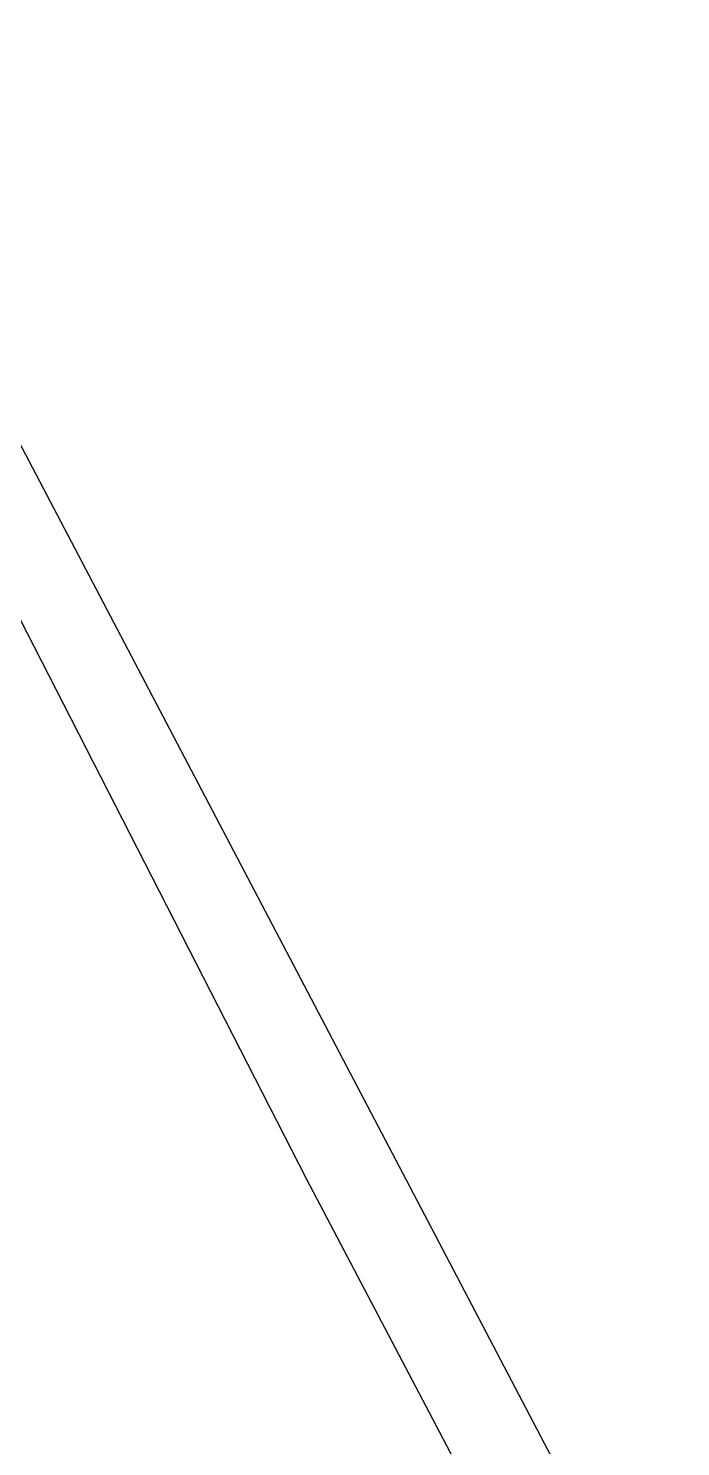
# Model space of a CAD drawing. Header units: metres. Extents: x 5050628 to 5051714, y 2427166 to 2427740.
# Drawn here: x 5050960.827 to 5050962.717, y 2427450.22 to 2427454.331 of the extents above; entities that cross this region are included whole.
import ezdxf

# ---------------------------------------------------------------- set-up
doc = ezdxf.new("R2010")
doc.units = ezdxf.units.M
doc.layers.add('LEVANTAMIENTO', color=253, linetype='Continuous', true_color=0xbebebe)
doc.layers.add('ORTOFOTO', color=7, linetype='Continuous')
picture_1 = doc.add_image_def('image1.jpg', size_in_pixel=(6889, 5778))

msp = doc.modelspace()

# ---------------------------------------------------------------- linework, layer by layer
at = {"layer": 'LEVANTAMIENTO'}
for points in [[(5050957.224, 2427459.611), (5050961.632, 2427450.997), (5050965.382, 2427443.865), (5050968.302, 2427438.092), (5050970.233, 2427433.493), (5050971.251, 2427429.881), (5050971.35, 2427426.993), (5050970.816, 2427422.204), (5050970.195, 2427419.815), (5050968.131, 2427413.756), (5050968.426, 2427412.544), (5050969.106, 2427411.368), (5050972.488, 2427408.229), (5050974.087, 2427403.657), (5050974.354, 2427402.962), (5050975.201, 2427398.763), (5050975.167, 2427398.19), (5050975.141, 2427395.907), (5050974.815, 2427393.753), (5050973.532, 2427389.26), (5050971.556, 2427386.218), (5050971.224, 2427384.484), (5050971.358, 2427382.572)], [(5050974.648, 2427403.009), (5050974.087, 2427403.657), (5050972.488, 2427408.229), (5050970.403, 2427411.399), (5050969.471, 2427413.283), (5050969.248, 2427415.495), (5050970.507, 2427420.085), (5050971.096, 2427422.2), (5050971.56, 2427426.841), (5050971.283, 2427429.947), (5050970.45, 2427433.378), (5050968.473, 2427438.338), (5050965.521, 2427444.127), (5050961.933, 2427450.972), (5050957.394, 2427459.623)]]:
    msp.add_lwpolyline(points, dxfattribs=at)

# ---------------------------------------------------------------- pictures from other files: only their frames are drawn
at = {"layer": 'ORTOFOTO'}
image = msp.add_image(picture_1, insert=(5050758.8887, 2427166.4673), size_in_units=(683.8504, 573.5647), dxfattribs=at)
image.dxf.flags = 11

doc.saveas('drawing.dxf')
